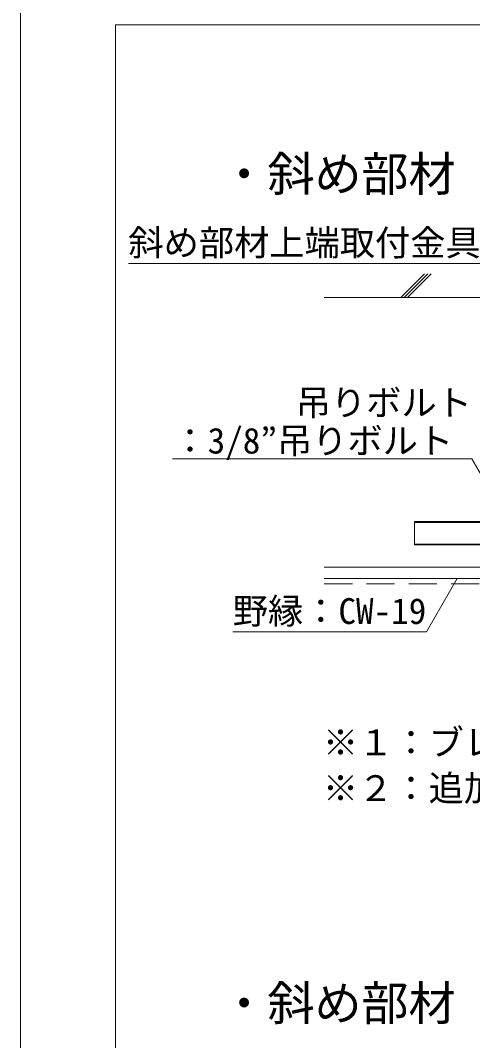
# Model space of a CAD drawing. Units: millimetres, scale not verified. Extents: x -7800 to 7800, y -5578 to 5485.
# Drawn here: x -7800 to -7030, y -35 to 1704 of the extents above; entities that cross this region are included whole.
import ezdxf
from ezdxf.enums import TextEntityAlignment as Align

# ---------------------------------------------------------------- set-up
doc = ezdxf.new("R2010")
doc.units = ezdxf.units.MM
doc.header["$LTSCALE"] = 40
doc.linetypes.add('DASHED1', pattern=[1.8, 1.2, -0.6])
for name, color, linetype, lineweight in [('2-2_野縁受け', 3, 'Continuous', 18), ('2-3_野縁', 7, 'Continuous', 18), ('2-6_文字', 3, 'Continuous', 18), ('2-9_躯体', 4, 'DASHED1', 9), ('2-C_パネル', 4, 'DASHED1', 9), ('F-2_太線１', 3, 'Continuous', 18)]:
    doc.layers.add(name, color=color, linetype=linetype, lineweight=lineweight)
doc.styles.add('ＭＳ ゴシック', font='')
doc.styles.get('ＭＳ ゴシック').set_extended_font_data('MS Gothic')

msp = doc.modelspace()

# ---------------------------------------------------------------- linework, layer by layer
at = {"layer": '2-2_野縁受け'}
for p, q in [((-5978.63, 849.86), (-7128.59, 849.86)), ((-7128.59, 809.86), (-7128.59, 849.86)), ((-7128.59, 848.26), (-5978.63, 848.26)), ((-5978.63, 811.46), (-7128.59, 811.46)), ((-7128.59, 809.86), (-5978.63, 809.86))]:
    msp.add_line(p, q, dxfattribs=at)
at = {"layer": '2-3_野縁', "color": 3}
for p, q in [((-6988.59, 771.86), (-7282.6, 771.86)), ((-7282.6, 752.86), (-4982.07, 752.86))]:
    msp.add_line(p, q, dxfattribs=at)
at = {"layer": '2-6_文字', "color": 7}
for p, q in [((-7016.07, 1289.63), (-7616.07, 1289.63)), ((-7031.14, 956.34), (-7541.14, 956.34)), ((-7003.59, 908.62), (-7031.14, 956.34)), ((-7056.06, 752.6), (-7108.36, 662.01)), ((-7108.36, 662.01), (-7438.36, 662.01))]:
    msp.add_line(p, q, dxfattribs=at)
at = {"layer": '2-9_躯体', "color": 7, "linetype": 'Continuous', "lineweight": 18}
for p, q in [((-7111.96, 1271.69), (-7152.3, 1231.36)), ((-7106.3, 1271.69), (-7146.64, 1231.36)), ((-7100.65, 1271.69), (-7140.98, 1231.36)), ((-7282.6, 1231.36), (-4982.07, 1231.36))]:
    msp.add_line(p, q, dxfattribs=at)
at = {"layer": '2-C_パネル'}
for p, q in [((-7282.6, 752.86), (-4982.07, 752.86)), ((-7282.6, 743.36), (-4982.07, 743.36))]:
    msp.add_line(p, q, dxfattribs=at)
at = {"layer": 'F-2_太線１'}
for p, q in [((-7800, 5485.15), (-7800, -5514.85)), ((-7638.18, 1696.25), (-2068.18, 1696.25)), ((-7638.18, 1696.25), (-7638.18, -4783.77))]:
    msp.add_line(p, q, dxfattribs=at)

# ---------------------------------------------------------------- texts
at = {"layer": '2-6_文字', "style": 'ＭＳ ゴシック'}
for s, p in [('・斜め部材\u3000Ｖ字（１スパン）', (-7459.03, 1395.13)), ('・斜め部材\u3000Ｖ字（２スパン）', (-7459.03, -17.88))]:
    msp.add_text(s, height=58.65, dxfattribs=at).set_placement(p, align=Align.BOTTOM_LEFT)
at = {"layer": '2-6_文字', "color": 7, "style": 'ＭＳ ゴシック'}
for s, p in [('斜め部材上端取付金具', (-7616.07, 1289.63)), ('吊りボルト', (-7331.14, 1017.24)), ('：3/8”吊りボルト', (-7541.14, 952.34)), ('野縁：CW-19', (-7438.36, 662.01)), ('※１：ブレース材下部のビス固定（2本/箇所）', (-7284.78, 438.13)), ('※２：追加野縁受け（野縁受け繋ぎ材）のビス固定（2本/箇所）', (-7284.78, 360.23))]:
    msp.add_text(s, height=43.99, dxfattribs=at).set_placement(p, align=Align.BOTTOM_LEFT)

doc.saveas('drawing.dxf')
